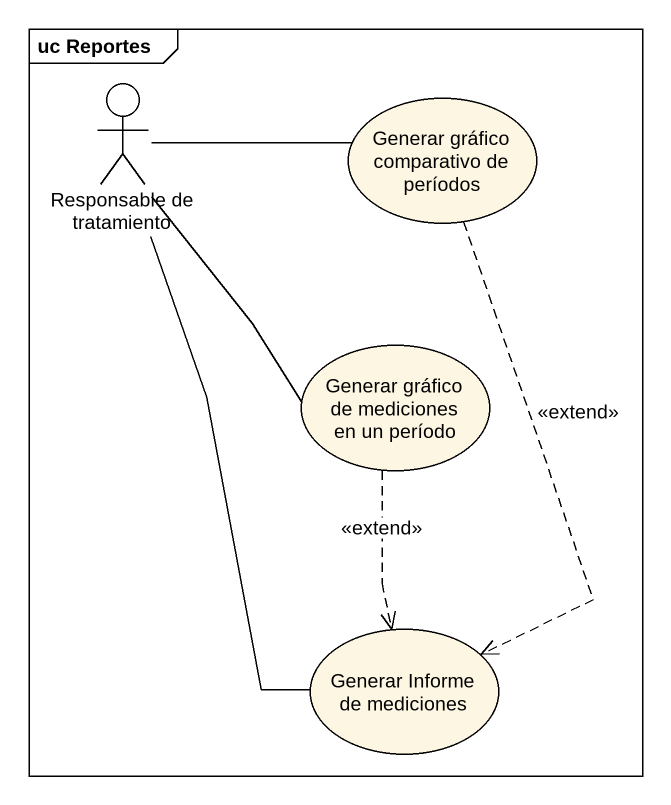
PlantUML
@startuml
mainframe uc Reportes
actor "Responsable de tratamiento" as Responsable_de_tratamiento
usecase "Generar gráfico comparativo de períodos" as Generar_gráfico_comparativo
usecase "Generar gráfico de mediciones en un período" as Generar_gráfico_de
usecase "Generar Informe de mediciones" as Generar_Informe_de
Responsable_de_tratamiento -right- Generar_gráfico_comparativo
Responsable_de_tratamiento -- Generar_gráfico_de
Responsable_de_tratamiento -- Generar_Informe_de
Generar_gráfico_comparativo ..> Generar_Informe_de : <<extend>>
Generar_gráfico_de ..> Generar_Informe_de : <<extend>>
@enduml
